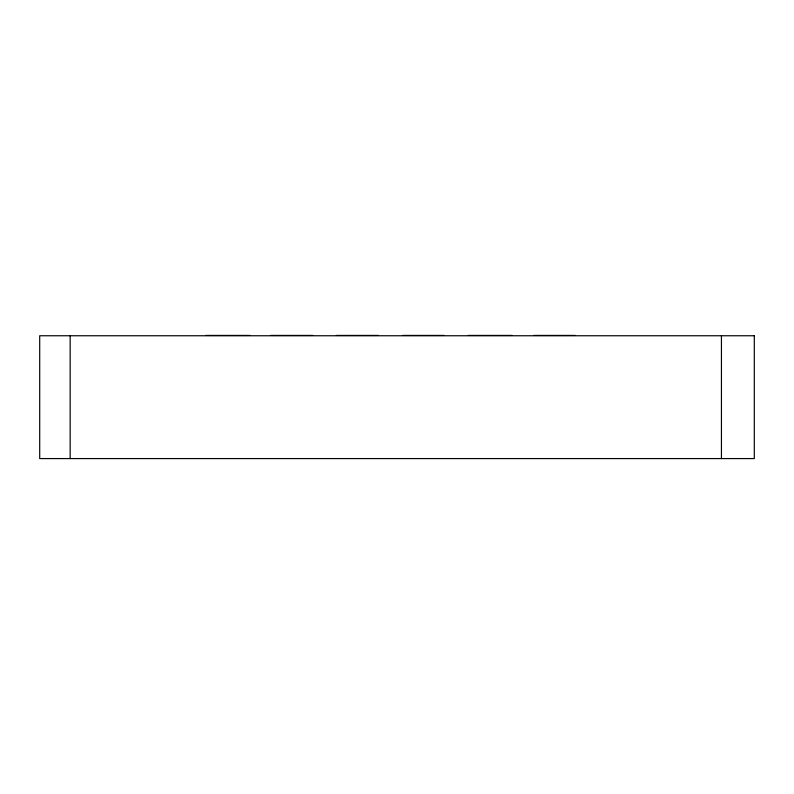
<?xml version="1.0" encoding="UTF-8"?>
<svg xmlns="http://www.w3.org/2000/svg" width="794" height="794" viewBox="0 0 794 794"><rect width="100%" height="100%" fill="white"/><g stroke="black" fill="none" stroke-linecap="round" stroke-linejoin="round"><path stroke-width="1.19" d="M205.924 335.425L249.802 335.425M270.615 335.425L312.737 335.425M336.388 335.425L378.341 335.425M402.796 335.425L443.945 335.425M468.4 335.425L512.061 335.425M533.955 335.425L575.164 335.425M721.438 335.753L721.438 458.575M70.16 335.753L70.16 458.575M754.3 335.753L39.7 335.753L39.7 458.575L754.3 458.575L754.3 335.753"/></g></svg>
